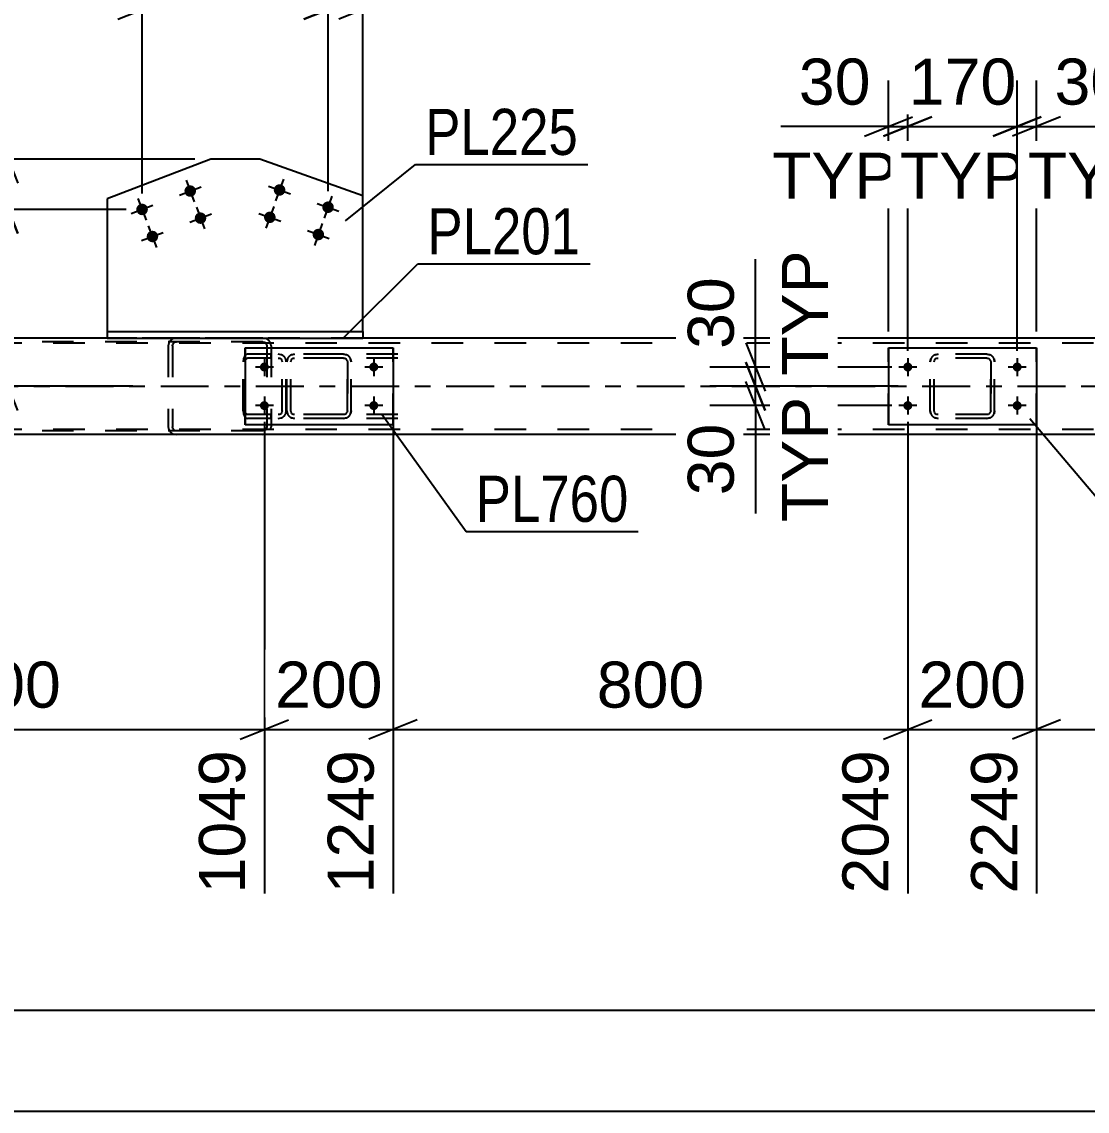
# Model space of a CAD drawing. Header units: millimetres. Extents: x -136 to 705, y -401 to 193.
# Drawn here: x -1.8 to 64.4, y 85.5 to 153.2 of the extents above; entities that cross this region are included whole.
import ezdxf

# ---------------------------------------------------------------- set-up
doc = ezdxf.new("R2010")
doc.units = ezdxf.units.MM
doc.linetypes.add('DXK_LINE_DOT2', pattern=[3.9198, 1.9599, -1.9599])
doc.linetypes.add('DXK_LINE_DOT3', pattern=[5.9187, 2.979, -0.9799, 0.9799, -0.9799])
doc.styles.add('Arial', font='ARIAL.TTF', dxfattribs={"height": 0.2})
doc.styles.add('Arial Narrow', font='ARIALN.TTF', dxfattribs={"height": 0.2})

# ---------------------------------------------------------------- blocks, each defined once
blk = doc.blocks.new('Part-318464307-5392 - 5264')
at = {"color": 7, "linetype": 'DXK_LINE_DOT2'}
for p, q in [((14.677, 132.084), (14.714, 132.267)), ((14.714, 132.267), (14.677, 132.084)), ((14.677, 129.044), (14.677, 132.084)), ((14.677, 129.044), (14.677, 132.084)), ((14.917, 132.084), (14.936, 132.175)), ((14.917, 129.044), (14.917, 132.084)), ((14.917, 129.044), (14.917, 132.084)), ((14.936, 132.175), (14.988, 132.253)), ((14.974, 132.527), (15.157, 132.564)), ((15.157, 132.564), (14.974, 132.527)), ((14.988, 132.253), (15.065, 132.305)), ((15.065, 132.305), (15.157, 132.324)), ((18.197, 132.564), (15.157, 132.564)), ((18.197, 132.324), (15.157, 132.324)), ((18.197, 132.564), (18.381, 132.527)), ((18.381, 132.527), (18.197, 132.564)), ((18.197, 132.324), (18.289, 132.305)), ((18.289, 132.305), (18.367, 132.253)), ((18.367, 132.253), (18.419, 132.175)), ((18.419, 132.175), (18.437, 132.084)), ((18.437, 129.044), (18.437, 132.084)), ((18.437, 132.084), (18.437, 129.044)), ((18.641, 132.267), (18.677, 132.084)), ((18.677, 132.084), (18.641, 132.267)), ((18.677, 129.044), (18.677, 132.084)), ((18.677, 129.044), (18.677, 132.084)), ((14.714, 128.86), (14.677, 129.044)), ((14.677, 129.044), (14.714, 128.86)), ((14.936, 128.952), (14.917, 129.044)), ((14.988, 128.874), (14.936, 128.952)), ((15.065, 128.822), (14.988, 128.874)), ((15.157, 128.804), (15.065, 128.822)), ((18.197, 128.804), (15.157, 128.804)), ((18.289, 128.822), (18.197, 128.804)), ((18.367, 128.874), (18.289, 128.822)), ((18.419, 128.952), (18.367, 128.874)), ((18.437, 129.044), (18.419, 128.952)), ((18.677, 129.044), (18.641, 128.86)), ((18.641, 128.86), (18.677, 129.044)), ((15.157, 128.564), (14.974, 128.6)), ((14.974, 128.6), (15.157, 128.564)), ((18.197, 128.564), (15.157, 128.564)), ((18.381, 128.6), (18.197, 128.564)), ((18.197, 128.564), (18.381, 128.6))]:
    blk.add_line(p, q, dxfattribs=at)
at = {"color": 7, "linetype": 'DXK_LINE_DOT3'}
blk.add_line((16.677, 130.564), (16.677, 130.564), dxfattribs=at)
at = {"color": 7, "linetype": 'DXK_LINE_DOT2'}
for centre, start, end in [((15.157, 132.084), 112.5, 157.5), ((15.157, 132.084), 112.5, 157.5), ((18.197, 132.084), 22.5, 67.5), ((18.197, 132.084), 22.5, 67.5), ((15.157, 129.044), 202.5, 247.5), ((15.157, 129.044), 202.5, 247.5), ((18.197, 129.044), 292.5, 337.5), ((18.197, 129.044), 292.5, 337.5)]:
    blk.add_arc(centre, 0.48, start, end, dxfattribs=at)
blk = doc.blocks.new('Part-318464307-5292 - 5264')
at = {"color": 7, "linetype": 'DXK_LINE_DOT2'}
for p, q in [((54.677, 132.084), (54.714, 132.267)), ((54.714, 132.267), (54.677, 132.084)), ((54.677, 129.044), (54.677, 132.084)), ((54.677, 129.044), (54.677, 132.084)), ((54.917, 132.084), (54.936, 132.175)), ((54.917, 129.044), (54.917, 132.084)), ((54.917, 129.044), (54.917, 132.084)), ((54.936, 132.175), (54.988, 132.253)), ((54.974, 132.527), (55.157, 132.564)), ((55.157, 132.564), (54.974, 132.527)), ((54.988, 132.253), (55.066, 132.305)), ((55.066, 132.305), (55.157, 132.324)), ((58.197, 132.564), (55.157, 132.564)), ((58.197, 132.324), (55.157, 132.324)), ((58.197, 132.564), (58.381, 132.527)), ((58.381, 132.527), (58.197, 132.564)), ((58.197, 132.324), (58.289, 132.305)), ((58.289, 132.305), (58.367, 132.253)), ((58.367, 132.253), (58.419, 132.175)), ((58.419, 132.175), (58.437, 132.084)), ((58.437, 129.044), (58.437, 132.084)), ((58.437, 132.084), (58.437, 129.044)), ((58.641, 132.267), (58.677, 132.084)), ((58.677, 132.084), (58.641, 132.267)), ((58.677, 129.044), (58.677, 132.084)), ((58.677, 129.044), (58.677, 132.084)), ((54.714, 128.86), (54.677, 129.044)), ((54.677, 129.044), (54.714, 128.86)), ((54.936, 128.952), (54.917, 129.044)), ((54.988, 128.874), (54.936, 128.952)), ((55.066, 128.822), (54.988, 128.874)), ((55.157, 128.804), (55.066, 128.822)), ((58.197, 128.804), (55.157, 128.804)), ((58.289, 128.822), (58.197, 128.804)), ((58.367, 128.874), (58.289, 128.822)), ((58.419, 128.952), (58.367, 128.874)), ((58.437, 129.044), (58.419, 128.952)), ((58.677, 129.044), (58.641, 128.86)), ((58.641, 128.86), (58.677, 129.044)), ((55.157, 128.564), (54.974, 128.6)), ((54.974, 128.6), (55.157, 128.564)), ((58.197, 128.564), (55.157, 128.564)), ((58.381, 128.6), (58.197, 128.564)), ((58.197, 128.564), (58.381, 128.6))]:
    blk.add_line(p, q, dxfattribs=at)
at = {"color": 7, "linetype": 'DXK_LINE_DOT3'}
blk.add_line((56.677, 130.564), (56.677, 130.564), dxfattribs=at)
at = {"color": 7, "linetype": 'DXK_LINE_DOT2'}
for centre, start, end in [((55.157, 132.084), 112.5, 157.5), ((55.157, 132.084), 112.5, 157.5), ((58.197, 132.084), 22.5, 67.5), ((58.197, 132.084), 22.5, 67.5), ((55.157, 129.044), 202.5, 247.5), ((55.157, 129.044), 202.5, 247.5), ((58.197, 129.044), 292.5, 337.5), ((58.197, 129.044), 292.5, 337.5)]:
    blk.add_arc(centre, 0.48, start, end, dxfattribs=at)
blk = doc.blocks.new('Part-318464307-5297 - 5264')
at = {"color": 2, "linetype": 'Continuous'}
for p, q in [((52.077, 132.964), (52.077, 128.164)), ((52.077, 132.964), (61.277, 132.964)), ((61.277, 132.964), (61.277, 128.164)), ((61.277, 128.164), (52.077, 128.164))]:
    blk.add_line(p, q, dxfattribs=at)
at = {"color": 7, "linetype": 'DXK_LINE_DOT2'}
for p, q in [((52.077, 128.164), (52.077, 132.964)), ((61.277, 128.164), (61.277, 132.964))]:
    blk.add_line(p, q, dxfattribs=at)
blk = doc.blocks.new('Part-318464307-5416 - 5264')
at = {"color": 7, "linetype": 'DXK_LINE_DOT2'}
for p, q in [((13.18, 133.564), (-0.724, 133.564)), ((7.817, 133.564), (7.621, 133.527)), ((13.376, 133.527), (13.18, 133.564)), ((13.18, 133.324), (-0.724, 133.324)), ((7.34, 133.244), (7.306, 133.084)), ((7.306, 133.084), (7.306, 128.044)), ((7.345, 133.267), (7.34, 133.244)), ((7.561, 133.084), (7.581, 133.175)), ((7.561, 133.084), (7.561, 128.044)), ((7.581, 133.175), (7.636, 133.253)), ((7.636, 133.253), (7.719, 133.305)), ((7.719, 133.305), (7.817, 133.324)), ((13.18, 133.324), (13.278, 133.305)), ((13.278, 133.305), (13.361, 133.253)), ((13.361, 133.253), (13.416, 133.175)), ((13.416, 133.175), (13.436, 133.084)), ((13.436, 133.084), (13.436, 128.044)), ((13.657, 133.244), (13.652, 133.267)), ((13.691, 133.084), (13.657, 133.244)), ((13.691, 133.084), (13.691, 128.044)), ((7.306, 128.044), (7.324, 127.959)), ((7.581, 127.952), (7.561, 128.044)), ((13.436, 128.044), (13.416, 127.952)), ((13.673, 127.959), (13.691, 128.044)), ((13.18, 127.804), (-0.724, 127.804)), ((13.18, 127.564), (-0.724, 127.564)), ((7.324, 127.959), (7.345, 127.86)), ((7.636, 127.874), (7.581, 127.952)), ((7.621, 127.6), (7.817, 127.564)), ((7.719, 127.822), (7.636, 127.874)), ((7.817, 127.804), (7.719, 127.822)), ((13.278, 127.822), (13.18, 127.804)), ((13.18, 127.564), (13.376, 127.6)), ((13.361, 127.874), (13.278, 127.822)), ((13.416, 127.952), (13.361, 127.874)), ((13.652, 127.86), (13.673, 127.959))]:
    blk.add_line(p, q, dxfattribs=at)
for centre, start, end in [((7.797, 133.063), 110.75832, 155.68004), ((13.2, 133.063), 24.31996, 69.24168), ((7.797, 128.064), 204.31996, 249.24168)]:
    blk.add_arc(centre, 0.496, start, end, dxfattribs=at)
blk = doc.blocks.new('Bolt-318464307-5388 - 5264')
at = {"linetype": 'Continuous'}
for points in [[(14.559, 142.645, -1), (13.88, 142.886, -1)], [(17.575, 141.575, -1), (16.896, 141.816, -1)], [(13.957, 140.948, -1), (13.278, 141.189, -1)], [(16.973, 139.879, -1), (16.294, 140.119, -1)]]:
    blk.add_hatch(color=1, dxfattribs=at).paths.add_polyline_path(points)
at = {"color": 1, "linetype": 'Continuous'}
for p, q in [((13.541, 143.006), (14.898, 142.524)), ((14.46, 143.444), (13.979, 142.087)), ((17.476, 142.374), (16.995, 141.017)), ((13.858, 141.747), (13.377, 140.39)), ((16.557, 141.936), (17.914, 141.455)), ((12.939, 141.309), (14.296, 140.828)), ((15.955, 140.24), (17.312, 139.758)), ((16.874, 140.678), (16.393, 139.32))]:
    blk.add_line(p, q, dxfattribs=at)
blk = doc.blocks.new('Part-318464307-5397 - 5264')
at = {"color": 2, "linetype": 'Continuous'}
for p, q in [((12.077, 132.964), (12.077, 128.164)), ((12.077, 132.964), (21.277, 132.964)), ((21.277, 132.964), (21.277, 128.164)), ((21.277, 128.164), (12.077, 128.164))]:
    blk.add_line(p, q, dxfattribs=at)
at = {"color": 7, "linetype": 'DXK_LINE_DOT2'}
for p, q in [((12.077, 128.164), (12.077, 132.964)), ((21.277, 128.164), (21.277, 132.964))]:
    blk.add_line(p, q, dxfattribs=at)
blk = doc.blocks.new('Part-318464307-5444 - 5264')
at = {"color": 2, "linetype": 'Continuous'}
for p, q in [((3.496, 133.564), (-24.68, 133.564)), ((88.796, 133.564), (19.4, 133.564)), ((629.278, 127.564), (-24.681, 127.564))]:
    blk.add_line(p, q, dxfattribs=at)
at = {"color": 7, "linetype": 'DXK_LINE_DOT2'}
for p, q in [((19.4, 133.564), (3.496, 133.564)), ((629.278, 133.244), (-28.681, 133.244)), ((629.278, 127.884), (-28.681, 127.884))]:
    blk.add_line(p, q, dxfattribs=at)
at = {"color": 7, "linetype": 'DXK_LINE_DOT3'}
blk.add_line((-28.681, 130.564), (629.278, 130.564), dxfattribs=at)
blk = doc.blocks.new('Bolt-318464307-5477 - 5264')
at = {"linetype": 'Continuous'}
for points in [[(13.277, 131.484, -1), (13.277, 132.044, -1)], [(20.077, 131.484, -1), (20.077, 132.044, -1)], [(13.277, 129.084, -1), (13.277, 129.644, -1)], [(20.077, 129.084, -1), (20.077, 129.644, -1)]]:
    blk.add_hatch(color=1, dxfattribs=at).paths.add_polyline_path(points)
at = {"color": 1, "linetype": 'Continuous'}
for p, q in [((13.277, 132.324), (13.277, 131.204)), ((20.077, 132.324), (20.077, 131.204)), ((13.837, 131.764), (12.717, 131.764)), ((20.637, 131.764), (19.517, 131.764)), ((13.837, 129.364), (12.717, 129.364)), ((13.277, 129.924), (13.277, 128.804)), ((20.637, 129.364), (19.517, 129.364)), ((20.077, 129.924), (20.077, 128.804))]:
    blk.add_line(p, q, dxfattribs=at)
blk = doc.blocks.new('Bolt-318464307-5480 - 5264')
at = {"linetype": 'Continuous'}
for points in [[(9.002, 142.827, -1), (8.33, 142.57, -1)], [(6.013, 141.685, -1), (5.34, 141.428, -1)], [(9.645, 141.145, -1), (8.972, 140.888, -1)], [(6.655, 140.003, -1), (5.983, 139.746, -1)]]:
    blk.add_hatch(color=1, dxfattribs=at).paths.add_polyline_path(points)
at = {"color": 1, "linetype": 'Continuous'}
for p, q in [((7.993, 142.441), (9.339, 142.955)), ((8.409, 143.371), (8.923, 142.026)), ((5.42, 142.229), (5.934, 140.884)), ((5.004, 141.299), (6.349, 141.813)), ((9.051, 141.69), (9.565, 140.344)), ((8.636, 140.76), (9.981, 141.274)), ((6.062, 140.548), (6.576, 139.202)), ((5.647, 139.618), (6.992, 140.132))]:
    blk.add_line(p, q, dxfattribs=at)
blk = doc.blocks.new('Bolt-318464307-5514 - 5264')
at = {"linetype": 'Continuous'}
for points in [[(53.277, 131.484, -1), (53.277, 132.044, -1)], [(60.077, 131.484, -1), (60.077, 132.044, -1)], [(53.277, 129.084, -1), (53.277, 129.644, -1)], [(60.077, 129.084, -1), (60.077, 129.644, -1)]]:
    blk.add_hatch(color=1, dxfattribs=at).paths.add_polyline_path(points)
at = {"color": 1, "linetype": 'Continuous'}
for p, q in [((53.277, 132.324), (53.277, 131.204)), ((60.077, 132.324), (60.077, 131.204)), ((53.837, 131.764), (52.717, 131.764)), ((60.637, 131.764), (59.517, 131.764)), ((53.837, 129.364), (52.717, 129.364)), ((53.277, 129.924), (53.277, 128.804)), ((60.637, 129.364), (59.517, 129.364)), ((60.077, 129.924), (60.077, 128.804))]:
    blk.add_line(p, q, dxfattribs=at)
blk = doc.blocks.new('Part-318464307-5590 - 5264')
at = {"color": 7, "linetype": 'DXK_LINE_DOT2'}
for p, q in [((11.977, 132.267), (11.956, 132.084)), ((11.956, 129.044), (11.956, 132.084)), ((12.035, 132.423), (11.977, 132.267)), ((12.122, 132.527), (12.035, 132.423)), ((12.091, 132.084), (12.101, 132.175)), ((12.091, 129.044), (12.091, 132.084)), ((12.101, 132.175), (12.13, 132.253)), ((12.225, 132.564), (12.122, 132.527)), ((12.13, 132.253), (12.174, 132.305)), ((12.174, 132.305), (12.225, 132.324)), ((21.582, 132.564), (12.225, 132.564)), ((21.582, 132.324), (12.225, 132.324)), ((13.691, 132.324), (13.691, 132.564)), ((14.33, 132.527), (14.137, 132.564)), ((14.137, 132.324), (14.233, 132.305)), ((14.233, 132.305), (14.315, 132.253)), ((14.315, 132.253), (14.37, 132.175)), ((14.37, 132.175), (14.389, 132.084)), ((14.389, 129.044), (14.389, 132.084)), ((14.641, 132.084), (14.602, 132.267)), ((14.641, 129.044), (14.641, 132.084)), ((11.956, 129.044), (11.977, 128.86)), ((11.977, 128.86), (12.035, 128.704)), ((12.035, 128.704), (12.122, 128.6)), ((12.101, 128.952), (12.091, 129.044)), ((12.13, 128.874), (12.101, 128.952)), ((12.174, 128.822), (12.13, 128.874)), ((12.225, 128.804), (12.174, 128.822)), ((21.582, 128.804), (12.225, 128.804)), ((13.691, 128.564), (13.691, 128.804)), ((14.233, 128.822), (14.137, 128.804)), ((14.315, 128.874), (14.233, 128.822)), ((14.37, 128.952), (14.315, 128.874)), ((14.389, 129.044), (14.37, 128.952)), ((14.602, 128.86), (14.641, 129.044)), ((12.122, 128.6), (12.225, 128.564)), ((21.582, 128.564), (12.225, 128.564)), ((14.137, 128.564), (14.33, 128.6))]:
    blk.add_line(p, q, dxfattribs=at)
for centre, start, end in [((14.152, 132.068), 23.89643, 68.84989), ((14.152, 129.059), 291.15011, 336.10357)]:
    blk.add_arc(centre, 0.492, start, end, dxfattribs=at)
blk = doc.blocks.new('Part-318464307-5606 - 5264')
at = {"color": 2, "linetype": 'Continuous'}
for p, q in [((9.947, 144.686), (3.496, 142.222)), ((12.991, 144.686), (9.947, 144.686)), ((19.4, 142.413), (12.991, 144.686)), ((3.496, 142.222), (3.496, 133.964)), ((19.4, 133.964), (19.4, 142.413))]:
    blk.add_line(p, q, dxfattribs=at)
at = {"color": 7, "linetype": 'DXK_LINE_DOT2'}
blk.add_line((3.496, 133.964), (19.4, 133.964), dxfattribs=at)
blk = doc.blocks.new('Part-318464307-5611 - 5264')
at = {"color": 2, "linetype": 'Continuous'}
for p, q in [((3.496, 133.964), (3.496, 133.564)), ((3.496, 133.964), (19.4, 133.964)), ((3.496, 133.564), (19.4, 133.564)), ((19.4, 133.964), (19.4, 133.564))]:
    blk.add_line(p, q, dxfattribs=at)
blk = doc.blocks.new('StraightDimension-318464307-6484 - 5264')
at = {"color": 7, "linetype": 'Continuous'}
for p, q in [((43.812, 131.764), (43.812, 138.461)), ((43.812, 131.764), (43.812, 138.461)), ((43.212, 133.264), (44.412, 130.264)), ((44.412, 129.064), (43.212, 132.064)), ((52.277, 131.764), (40.962, 131.764)), ((43.812, 130.564), (43.812, 131.764)), ((52.672, 130.564), (40.962, 130.564))]:
    blk.add_line(p, q, dxfattribs=at)
at = {"color": 0, "linetype": 'Continuous'}
blk.add_wipeout([(48.911, 139.6), (44.711, 139.6), (44.712, 130.625), (48.912, 130.625)], dxfattribs=at)
at = {"color": 0}
blk.add_wipeout([(43.061, 137.936), (38.861, 137.936), (38.862, 132.289), (43.062, 132.289)], dxfattribs=at)
at = {"color": 3, "linetype": 'Continuous', "style": 'Arial'}
blk.add_text('TYP', height=2.8652, rotation=90.00021, dxfattribs=at).set_placement((48.312, 131.225))
at = {"color": 3, "style": 'Arial'}
blk.add_text('30', height=2.8652, rotation=90.00021, dxfattribs=at).set_placement((42.462, 132.889))
blk = doc.blocks.new('StraightDimension-318464307-5760 - 5264')
at = {"color": 7, "linetype": 'Continuous'}
for p, q in [((21.277, 128.364), (21.277, 99.047)), ((53.277, 128.364), (53.277, 99.047)), ((22.777, 109.841), (19.777, 108.641)), ((51.777, 108.641), (54.777, 109.841)), ((21.277, 109.241), (53.277, 109.241))]:
    blk.add_line(p, q, dxfattribs=at)
at = {"color": 0}
blk.add_wipeout([(41.213, 109.991), (41.213, 114.191), (33.342, 114.191), (33.342, 109.991)], dxfattribs=at)
at = {"color": 3, "style": 'Arial'}
blk.add_text('800', height=2.8652, dxfattribs=at).set_placement((33.942, 110.591))
at = {"color": 0, "linetype": 'Continuous'}
blk.add_wipeout([(52.677, 108.541), (48.477, 108.541), (48.477, 98.447), (52.677, 98.447)], dxfattribs=at)
at = {"color": 3, "linetype": 'Continuous', "style": 'Arial'}
blk.add_text('2049', height=2.8652, rotation=90.00021, dxfattribs=at).set_placement((52.077, 99.047))
blk = doc.blocks.new('StraightDimension-318464307-5778 - 5264')
at = {"color": 7, "linetype": 'Continuous'}
for p, q in [((61.277, 128.364), (61.277, 99.047)), ((93.28, 128.364), (93.28, 99.047)), ((62.777, 109.841), (59.777, 108.641)), ((91.78, 108.641), (94.78, 109.841)), ((61.277, 109.241), (93.28, 109.241))]:
    blk.add_line(p, q, dxfattribs=at)
at = {"color": 0}
blk.add_wipeout([(81.214, 109.991), (81.214, 114.191), (73.343, 114.191), (73.343, 109.991)], dxfattribs=at)
at = {"color": 3, "style": 'Arial'}
blk.add_text('800', height=2.8652, dxfattribs=at).set_placement((73.943, 110.591))
at = {"color": 0, "linetype": 'Continuous'}
blk.add_wipeout([(92.68, 108.541), (88.48, 108.541), (88.48, 98.447), (92.68, 98.447)], dxfattribs=at)
at = {"color": 3, "linetype": 'Continuous', "style": 'Arial'}
blk.add_text('3049', height=2.8652, rotation=90.00021, dxfattribs=at).set_placement((92.08, 99.047))
blk = doc.blocks.new('StraightDimension-318464307-6501 - 5264')
at = {"color": 7, "linetype": 'Continuous'}
for p, q in [((43.212, 132.064), (44.412, 129.064)), ((44.412, 127.864), (43.212, 130.864)), ((52.672, 130.564), (40.962, 130.564)), ((43.812, 129.364), (43.812, 130.564)), ((52.277, 129.364), (40.962, 129.364)), ((43.812, 129.364), (43.812, 122.666)), ((43.812, 129.364), (43.812, 122.666))]:
    blk.add_line(p, q, dxfattribs=at)
at = {"color": 0, "linetype": 'Continuous'}
blk.add_wipeout([(48.911, 130.503), (44.711, 130.503), (44.712, 121.527), (48.912, 121.527)], dxfattribs=at)
at = {"color": 0}
blk.add_wipeout([(43.061, 128.839), (38.861, 128.839), (38.862, 123.191), (43.062, 123.191)], dxfattribs=at)
at = {"color": 3, "linetype": 'Continuous', "style": 'Arial'}
blk.add_text('TYP', height=2.8652, rotation=90.00021, dxfattribs=at).set_placement((48.312, 122.127))
at = {"color": 3, "style": 'Arial'}
blk.add_text('30', height=2.8652, rotation=90.00021, dxfattribs=at).set_placement((42.462, 123.791))
blk = doc.blocks.new('StraightDimension-318464307-6473 - 5264')
at = {"color": 7, "linetype": 'Continuous'}
for p, q in [((52.077, 133.964), (52.077, 149.57)), ((53.277, 132.764), (53.277, 149.57)), ((50.577, 146.12), (53.577, 147.32)), ((54.777, 147.32), (51.777, 146.12)), ((52.077, 146.72), (45.38, 146.72)), ((52.077, 146.72), (45.38, 146.72)), ((52.077, 146.72), (53.277, 146.72))]:
    blk.add_line(p, q, dxfattribs=at)
at = {"color": 0}
blk.add_wipeout([(51.552, 147.47), (51.552, 151.67), (45.905, 151.67), (45.905, 147.47)], dxfattribs=at)
at = {"color": 0, "linetype": 'Continuous'}
blk.add_wipeout([(53.216, 141.62), (53.216, 145.82), (44.241, 145.82), (44.241, 141.62)], dxfattribs=at)
at = {"color": 3, "style": 'Arial'}
blk.add_text('30', height=2.8652, dxfattribs=at).set_placement((46.505, 148.07))
at = {"color": 3, "linetype": 'Continuous', "style": 'Arial'}
blk.add_text('TYP', height=2.8652, dxfattribs=at).set_placement((44.841, 142.22))
blk = doc.blocks.new('StraightDimension-318464307-6334 - 5264')
at = {"color": 7, "linetype": 'Continuous'}
blk.add_line((-29.481, 85.51), (661.999, 85.51), dxfattribs=at)
blk = doc.blocks.new('StraightDimension-318464307-5742 - 5264')
at = {"color": 7, "linetype": 'Continuous'}
for p, q in [((13.277, 128.364), (13.277, 99.047)), ((-18.72, 127.164), (-18.72, 96.77)), ((-17.22, 109.841), (-20.22, 108.641)), ((11.777, 108.641), (14.777, 109.841)), ((-18.72, 109.241), (13.277, 109.241))]:
    blk.add_line(p, q, dxfattribs=at)
at = {"color": 0}
blk.add_wipeout([(1.214, 109.991), (1.214, 114.191), (-6.657, 114.191), (-6.657, 109.991)], dxfattribs=at)
at = {"color": 3, "style": 'Arial'}
blk.add_text('800', height=2.8652, dxfattribs=at).set_placement((-6.057, 110.591))
at = {"color": 0, "linetype": 'Continuous'}
blk.add_wipeout([(12.677, 108.541), (8.477, 108.541), (8.477, 98.447), (12.677, 98.447)], dxfattribs=at)
at = {"color": 3, "linetype": 'Continuous', "style": 'Arial'}
blk.add_text('1049', height=2.8652, rotation=90.00021, dxfattribs=at).set_placement((12.077, 99.047))
blk = doc.blocks.new('StraightDimension-318464307-5751 - 5264')
at = {"color": 7, "linetype": 'Continuous'}
for p, q in [((13.277, 128.364), (13.277, 99.047)), ((21.277, 128.364), (21.277, 99.047)), ((11.777, 108.641), (14.777, 109.841)), ((22.777, 109.841), (19.777, 108.641)), ((13.277, 109.241), (21.277, 109.241))]:
    blk.add_line(p, q, dxfattribs=at)
at = {"color": 0}
blk.add_wipeout([(21.213, 109.991), (21.213, 114.191), (13.342, 114.191), (13.342, 109.991)], dxfattribs=at)
at = {"color": 0, "linetype": 'Continuous'}
blk.add_wipeout([(20.677, 108.541), (16.477, 108.541), (16.477, 98.447), (20.677, 98.447)], dxfattribs=at)
at = {"color": 3, "style": 'Arial'}
blk.add_text('200', height=2.8652, dxfattribs=at).set_placement((13.942, 110.591))
at = {"color": 3, "linetype": 'Continuous', "style": 'Arial'}
blk.add_text('1249', height=2.8652, rotation=90.00021, dxfattribs=at).set_placement((20.077, 99.047))
blk = doc.blocks.new('StraightDimension-318464307-5769 - 5264')
at = {"color": 7, "linetype": 'Continuous'}
for p, q in [((53.277, 128.364), (53.277, 99.047)), ((61.277, 128.364), (61.277, 99.047)), ((51.777, 108.641), (54.777, 109.841)), ((62.777, 109.841), (59.777, 108.641)), ((53.277, 109.241), (61.277, 109.241))]:
    blk.add_line(p, q, dxfattribs=at)
at = {"color": 0}
blk.add_wipeout([(61.213, 109.991), (61.213, 114.191), (53.342, 114.191), (53.342, 109.991)], dxfattribs=at)
at = {"color": 0, "linetype": 'Continuous'}
blk.add_wipeout([(60.677, 108.541), (56.477, 108.541), (56.477, 98.447), (60.677, 98.447)], dxfattribs=at)
at = {"color": 3, "style": 'Arial'}
blk.add_text('200', height=2.8652, dxfattribs=at).set_placement((53.942, 110.591))
at = {"color": 3, "linetype": 'Continuous', "style": 'Arial'}
blk.add_text('2249', height=2.8652, rotation=90.00021, dxfattribs=at).set_placement((60.077, 99.047))
blk = doc.blocks.new('StraightDimension-318464307-6463 - 5264')
at = {"color": 7, "linetype": 'Continuous'}
for p, q in [((53.277, 132.764), (53.277, 149.57)), ((60.077, 132.764), (60.077, 149.57)), ((51.777, 146.12), (54.777, 147.32)), ((61.577, 147.32), (58.577, 146.12)), ((53.277, 146.72), (60.077, 146.72))]:
    blk.add_line(p, q, dxfattribs=at)
at = {"color": 0}
blk.add_wipeout([(60.613, 147.47), (60.613, 151.67), (52.742, 151.67), (52.742, 147.47)], dxfattribs=at)
at = {"color": 0, "linetype": 'Continuous'}
blk.add_wipeout([(61.165, 141.62), (61.165, 145.82), (52.19, 145.82), (52.19, 141.62)], dxfattribs=at)
at = {"color": 3, "style": 'Arial'}
blk.add_text('170', height=2.8652, dxfattribs=at).set_placement((53.342, 148.07))
at = {"color": 3, "linetype": 'Continuous', "style": 'Arial'}
blk.add_text('TYP', height=2.8652, dxfattribs=at).set_placement((52.79, 142.22))
blk = doc.blocks.new('StraightDimension-318464307-6231 - 5264')
at = {"color": 7, "linetype": 'Continuous'}
for p, q in [((17.235, 142.695), (17.235, 168.683)), ((5.677, 142.556), (5.677, 161.959)), ((4.177, 153.388), (7.177, 154.588)), ((18.735, 154.588), (15.735, 153.388)), ((5.677, 153.988), (17.235, 153.988))]:
    blk.add_line(p, q, dxfattribs=at)
at = {"color": 0}
blk.add_wipeout([(15.391, 154.738), (15.391, 158.938), (7.521, 158.938), (7.521, 154.738)], dxfattribs=at)
at = {"color": 3, "style": 'Arial'}
blk.add_text('289', height=2.8652, dxfattribs=at).set_placement((8.121, 155.338))
at = {"color": 0, "linetype": 'Continuous'}
blk.add_wipeout([(16.635, 169.283), (12.435, 169.283), (12.435, 159.188), (16.635, 159.188)], dxfattribs=at)
at = {"color": 3, "linetype": 'Continuous', "style": 'Arial'}
blk.add_text('1148', height=2.8652, rotation=90.00021, dxfattribs=at).set_placement((16.035, 159.788))
blk = doc.blocks.new('StraightDimension-318464307-6217 - 5264')
at = {"color": 7, "linetype": 'Continuous'}
for p, q in [((19.4, 134.964), (19.4, 178.883)), ((90.961, 143.024), (90.961, 164.183)), ((20.9, 154.588), (17.9, 153.388)), ((89.461, 153.388), (92.461, 154.588)), ((19.4, 153.988), (90.961, 153.988))]:
    blk.add_line(p, q, dxfattribs=at)
at = {"color": 0}
blk.add_wipeout([(60.227, 154.738), (60.227, 158.938), (50.133, 158.938), (50.133, 154.738)], dxfattribs=at)
at = {"color": 3, "style": 'Arial'}
blk.add_text('1789', height=2.8652, dxfattribs=at).set_placement((50.733, 155.338))
at = {"color": 0, "linetype": 'Continuous'}
blk.add_wipeout([(90.361, 164.783), (86.161, 164.783), (86.161, 154.688), (90.361, 154.688)], dxfattribs=at)
at = {"color": 3, "linetype": 'Continuous', "style": 'Arial'}
blk.add_text('2991', height=2.8652, rotation=90.00021, dxfattribs=at).set_placement((89.761, 155.288))
blk = doc.blocks.new('StraightDimension-318464307-6224 - 5264')
at = {"color": 7, "linetype": 'Continuous'}
for p, q in [((19.4, 134.964), (19.4, 178.883)), ((17.235, 142.695), (17.235, 168.683)), ((15.735, 153.388), (18.735, 154.588)), ((20.9, 154.588), (17.9, 153.388)), ((17.235, 153.988), (19.4, 153.988))]:
    blk.add_line(p, q, dxfattribs=at)
at = {"color": 0, "linetype": 'Continuous'}
blk.add_wipeout([(18.8, 179.483), (14.6, 179.483), (14.6, 169.388), (18.8, 169.388)], dxfattribs=at)
at = {"color": 3, "linetype": 'Continuous', "style": 'Arial'}
blk.add_text('1202', height=2.8652, rotation=90.00021, dxfattribs=at).set_placement((18.2, 169.988))
at = {"color": 0}
blk.add_wipeout([(21.141, 154.738), (21.141, 158.938), (15.494, 158.938), (15.494, 154.738)], dxfattribs=at)
at = {"color": 3, "style": 'Arial'}
blk.add_text('54', height=2.8652, dxfattribs=at).set_placement((16.094, 155.338))
blk = doc.blocks.new('StraightDimension-318464307-6240 - 5264')
at = {"color": 7, "linetype": 'Continuous'}
for p, q in [((5.677, 142.556), (5.677, 161.959)), ((-28.681, 134.564), (-28.681, 157.512)), ((-27.181, 154.588), (-30.181, 153.388)), ((4.177, 153.388), (7.177, 154.588)), ((-28.681, 153.988), (5.677, 153.988))]:
    blk.add_line(p, q, dxfattribs=at)
at = {"color": 0}
blk.add_wipeout([(-7.566, 154.738), (-7.566, 158.938), (-15.437, 158.938), (-15.437, 154.738)], dxfattribs=at)
at = {"color": 3, "style": 'Arial'}
blk.add_text('859', height=2.8652, dxfattribs=at).set_placement((-14.837, 155.338))
at = {"color": 0, "linetype": 'Continuous'}
for points in [[(5.077, 162.559), (0.877, 162.559), (0.877, 154.688), (5.077, 154.688)], [(-29.281, 158.112), (-33.481, 158.112), (-33.481, 154.688), (-29.281, 154.688)]]:
    blk.add_wipeout(points, dxfattribs=at)
at = {"color": 3, "linetype": 'Continuous', "style": 'Arial'}
for s, height, p in [('859', 2.8652, (4.477, 155.288)), ('0', 2.865, (-29.881, 155.288))]:
    blk.add_text(s, height=height, rotation=90.00021, dxfattribs=at).set_placement(p)
blk = doc.blocks.new('StraightDimension-318464307-6302 - 5264')
at = {"color": 7, "linetype": 'Continuous'}
blk.add_line((-28.681, 91.798), (661.199, 91.798), dxfattribs=at)
blk = doc.blocks.new('StraightDimension-318464307-6399 - 5264')
at = {"color": 7, "linetype": 'Continuous'}
for p, q in [((-2.645, 144.686), (-2.645, 151.384)), ((-2.645, 144.686), (-2.645, 151.384)), ((-3.245, 146.186), (-2.045, 143.186)), ((8.947, 144.686), (-5.495, 144.686)), ((-2.645, 141.556), (-2.645, 144.686)), ((-2.045, 140.056), (-3.245, 143.056)), ((4.677, 141.556), (-5.495, 141.556))]:
    blk.add_line(p, q, dxfattribs=at)
at = {"color": 0}
blk.add_wipeout([(-3.395, 150.859), (-7.595, 150.859), (-7.595, 145.211), (-3.395, 145.211)], dxfattribs=at)
at = {"color": 3, "style": 'Arial'}
blk.add_text('78', height=2.8652, rotation=90.00021, dxfattribs=at).set_placement((-3.995, 145.811))
blk = doc.blocks.new('StraightDimension-318464307-6409 - 5264')
at = {"color": 7, "linetype": 'Continuous'}
for p, q in [((-3.245, 143.056), (-2.045, 140.056)), ((4.677, 141.556), (-5.495, 141.556)), ((-2.645, 130.564), (-2.645, 141.556)), ((-2.045, 129.064), (-3.245, 132.064)), ((5.094, 130.564), (-5.495, 130.564))]:
    blk.add_line(p, q, dxfattribs=at)
at = {"color": 0}
blk.add_wipeout([(-3.395, 139.995), (-7.595, 139.995), (-7.595, 132.125), (-3.395, 132.125)], dxfattribs=at)
at = {"color": 3, "style": 'Arial'}
blk.add_text('275', height=2.8652, rotation=90.00021, dxfattribs=at).set_placement((-3.995, 132.725))
blk = doc.blocks.new('StraightDimension-318464307-6453 - 5264')
at = {"color": 7, "linetype": 'Continuous'}
for p, q in [((60.077, 132.764), (60.077, 149.57)), ((61.277, 133.964), (61.277, 149.57)), ((58.577, 146.12), (61.577, 147.32)), ((62.777, 147.32), (59.777, 146.12)), ((60.077, 146.72), (61.277, 146.72)), ((61.277, 146.72), (67.975, 146.72)), ((61.277, 146.72), (67.975, 146.72))]:
    blk.add_line(p, q, dxfattribs=at)
at = {"color": 0}
blk.add_wipeout([(67.45, 147.47), (67.45, 151.67), (61.802, 151.67), (61.802, 147.47)], dxfattribs=at)
at = {"color": 0, "linetype": 'Continuous'}
blk.add_wipeout([(69.114, 141.62), (69.114, 145.82), (60.138, 145.82), (60.138, 141.62)], dxfattribs=at)
at = {"color": 3, "style": 'Arial'}
blk.add_text('30', height=2.8652, dxfattribs=at).set_placement((62.402, 148.07))
at = {"color": 3, "linetype": 'Continuous', "style": 'Arial'}
blk.add_text('TYP', height=2.8652, dxfattribs=at).set_placement((60.738, 142.22))
blk = doc.blocks.new('Mark-318464307-5293 - 5264')
at = {"color": 30, "linetype": 'Continuous'}
for p, q in [((60.873, 128.565), (66.442, 121.967)), ((66.442, 121.967), (77.146, 121.967))]:
    blk.add_line(p, q, dxfattribs=at)
at = {"color": 0}
blk.add_wipeout([(76.546, 122.567), (76.546, 125.567), (67.042, 125.567), (67.042, 122.567)], dxfattribs=at)
blk.add_wipeout([(76.546, 122.567), (76.546, 125.567), (67.042, 125.567), (67.042, 122.567)], dxfattribs=at)
at = {"color": 3, "style": 'Arial Narrow'}
blk.add_text('PL760', height=2.8633, dxfattribs=at).set_placement((67.042, 122.567))
blk = doc.blocks.new('Mark-318464307-5393 - 5264')
at = {"color": 30, "linetype": 'Continuous'}
for p, q in [((20.584, 128.827), (25.819, 121.541)), ((25.819, 121.541), (36.523, 121.541))]:
    blk.add_line(p, q, dxfattribs=at)
at = {"color": 0}
blk.add_wipeout([(35.923, 122.141), (35.923, 125.141), (26.419, 125.141), (26.419, 122.141)], dxfattribs=at)
blk.add_wipeout([(35.923, 122.141), (35.923, 125.141), (26.419, 125.141), (26.419, 122.141)], dxfattribs=at)
at = {"color": 3, "style": 'Arial Narrow'}
blk.add_text('PL760', height=2.8633, dxfattribs=at).set_placement((26.419, 122.141))
blk = doc.blocks.new('Mark-318464307-5602 - 5264')
at = {"color": 30, "linetype": 'Continuous'}
for p, q in [((18.313, 140.851), (22.679, 144.347)), ((22.679, 144.347), (33.383, 144.347))]:
    blk.add_line(p, q, dxfattribs=at)
at = {"color": 0}
blk.add_wipeout([(32.783, 144.947), (32.783, 147.947), (23.279, 147.947), (23.279, 144.947)], dxfattribs=at)
blk.add_wipeout([(32.783, 144.947), (32.783, 147.947), (23.279, 147.947), (23.279, 144.947)], dxfattribs=at)
at = {"color": 3, "style": 'Arial Narrow'}
blk.add_text('PL225', height=2.8633, dxfattribs=at).set_placement((23.279, 144.947))
blk = doc.blocks.new('Mark-318464307-5607 - 5264')
at = {"color": 30, "linetype": 'Continuous'}
for p, q in [((18.175, 133.564), (22.817, 138.172)), ((22.817, 138.172), (33.521, 138.172))]:
    blk.add_line(p, q, dxfattribs=at)
at = {"color": 0}
blk.add_wipeout([(32.921, 138.772), (32.921, 141.772), (23.417, 141.772), (23.417, 138.772)], dxfattribs=at)
blk.add_wipeout([(32.921, 138.772), (32.921, 141.772), (23.417, 141.772), (23.417, 138.772)], dxfattribs=at)
at = {"color": 3, "style": 'Arial Narrow'}
blk.add_text('PL201', height=2.8633, dxfattribs=at).set_placement((23.417, 138.772))

msp = doc.modelspace()

# ---------------------------------------------------------------- block references
for name in ['Part-318464307-5606 - 5264', 'Bolt-318464307-5480 - 5264', 'Bolt-318464307-5388 - 5264', 'Part-318464307-5444 - 5264', 'Part-318464307-5416 - 5264', 'Part-318464307-5611 - 5264', 'Part-318464307-5397 - 5264', 'Part-318464307-5297 - 5264', 'Part-318464307-5590 - 5264', 'Bolt-318464307-5477 - 5264', 'Part-318464307-5392 - 5264', 'Bolt-318464307-5514 - 5264', 'Part-318464307-5292 - 5264']:
    msp.add_blockref(name, (0, 0))

# ---------------------------------------------------------------- next in the draw order: block references
for name in ['StraightDimension-318464307-6231 - 5264', 'StraightDimension-318464307-6484 - 5264', 'StraightDimension-318464307-5760 - 5264', 'StraightDimension-318464307-5778 - 5264']:
    msp.add_blockref(name, (0, 0))

# ---------------------------------------------------------------- next in the draw order: block references
for name in ['StraightDimension-318464307-6240 - 5264', 'StraightDimension-318464307-6473 - 5264', 'StraightDimension-318464307-6501 - 5264']:
    msp.add_blockref(name, (0, 0))

# ---------------------------------------------------------------- next in the draw order: block references
for name in ['StraightDimension-318464307-6399 - 5264', 'StraightDimension-318464307-6463 - 5264', 'StraightDimension-318464307-6334 - 5264']:
    msp.add_blockref(name, (0, 0))

# ---------------------------------------------------------------- next in the draw order: block references
for name in ['StraightDimension-318464307-6217 - 5264', 'StraightDimension-318464307-6409 - 5264', 'StraightDimension-318464307-5742 - 5264', 'StraightDimension-318464307-5769 - 5264']:
    msp.add_blockref(name, (0, 0))

# ---------------------------------------------------------------- next in the draw order: block references
for name in ['StraightDimension-318464307-6224 - 5264', 'StraightDimension-318464307-6453 - 5264', 'StraightDimension-318464307-5751 - 5264']:
    msp.add_blockref(name, (0, 0))

# ---------------------------------------------------------------- next in the draw order: block references
for name in ['Mark-318464307-5602 - 5264', 'StraightDimension-318464307-6302 - 5264']:
    msp.add_blockref(name, (0, 0))

# ---------------------------------------------------------------- next in the draw order: block references
for name in ['Mark-318464307-5607 - 5264', 'Mark-318464307-5393 - 5264', 'Mark-318464307-5293 - 5264']:
    msp.add_blockref(name, (0, 0))

doc.saveas('drawing.dxf')
